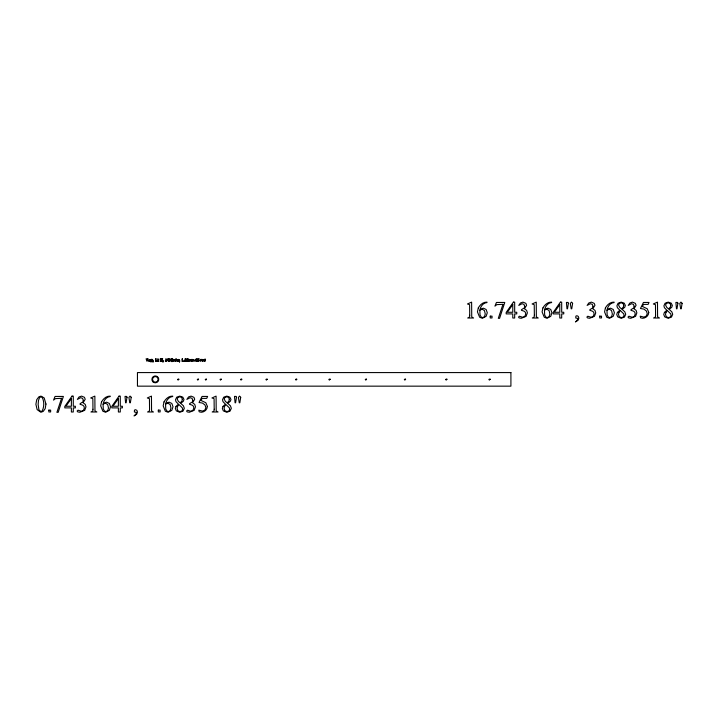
<?xml version="1.0" encoding="UTF-8"?>
<svg xmlns="http://www.w3.org/2000/svg" width="718" height="718" viewBox="0 0 718 718"><rect width="100%" height="100%" fill="white"/><g stroke="black" fill="none" stroke-linecap="round" stroke-linejoin="round"><path stroke-width="1.08" d="M177.552 379.373C181.25 377.946 175.659 381.438 178.836 379.373M197.27 379.373C200.968 377.946 195.377 381.438 198.554 379.373M205.231 379.373C208.929 377.946 203.338 381.438 206.515 379.373M220.022 379.373C223.72 377.946 218.128 381.438 221.306 379.373M240.503 379.373C244.201 377.946 238.6 381.438 241.778 379.373M265.911 379.373C269.6 377.946 264.009 381.438 267.186 379.373M295.484 379.373C299.182 377.946 293.59 381.438 296.758 379.373M328.853 379.373C332.551 377.946 326.95 381.438 330.127 379.373M365.256 379.373C368.953 377.946 363.362 381.438 366.53 379.373M404.315 379.373C408.012 377.946 402.412 381.438 405.589 379.373M445.645 379.373C449.342 377.946 443.751 381.438 446.919 379.373M488.877 379.373C492.566 377.946 486.975 381.438 490.152 379.373M171.387 359.951C172.508 365.794 173.011 354.62 171.387 359.942M169.143 359.224C170.498 358.551 170.66 361.486 169.071 360.858C171.001 363.003 171.037 357.052 169.125 359.224M195.619 360.75L196.849 360.966L195.628 359.296L197.244 358.874L195.969 359.404L197.226 360.194L197.109 361.145L195.96 361.325L195.592 360.75M151.794 361.109C150.681 362.814 150.538 361.737 151.336 361.181C148.204 361.477 152.692 356.649 151.794 361.109M203.634 360.364C201.758 363.811 201.767 356.918 203.634 360.364M203.849 360.14C205.124 364.582 206.847 356.128 203.849 360.14M38.449 400.563L38.153 404.593L38.943 409.834L40.89 411.549L42.174 410.992C44.247 406.926 44.381 401.254 42.093 397.242L40.962 396.866L39.571 397.566L38.449 400.563M92.963 409.251L92.837 410.929L90.962 411.997L96.813 411.997L94.964 410.884L94.857 396.112L90.683 397.96L92.846 398.669L92.963 409.251M149.559 409.251L149.434 410.929L147.567 411.997L153.419 411.997L151.561 410.884L151.453 396.112L147.289 397.96L149.443 398.669L149.559 409.251M214.197 409.251L214.072 410.929L212.196 411.997L218.048 411.997L216.199 410.884L216.091 396.112L211.927 397.96L214.081 398.669L214.197 409.251M469.725 315.265L469.599 316.952L467.723 318.011L473.575 318.011L471.726 316.898L471.618 302.125L467.445 303.974L469.608 304.683L469.725 315.265M534.354 315.265L534.228 316.952L532.361 318.011L538.213 318.011L536.355 316.898L536.247 302.125L532.083 303.974L534.237 304.683L534.354 315.265M655.588 315.265L655.462 316.952L653.595 318.011L659.447 318.011L657.589 316.898L657.482 302.125L653.317 303.974L655.471 304.683L655.588 315.265M103.078 404.144L103.284 409.036L104.496 411.091L105.914 411.629L107.7 410.687L108.49 408.004L107.709 404.602L105.492 403.166L103.078 404.144M165.562 404.144L165.759 409.036L166.971 411.091L168.389 411.629L170.175 410.687L170.965 408.004L170.184 404.602L167.967 403.166L165.562 404.144M188.197 360.508L187.694 361.316L186.653 361.244L187.847 360.508L186.761 360.077L186.761 358.749L188.179 358.749L187.102 359.054L187.102 359.745L188.197 360.508M479.839 310.158L480.046 315.058L481.257 317.105L482.675 317.643L484.462 316.701L485.251 314.017L484.47 310.616L482.254 309.189L479.839 310.158M544.477 310.158L544.675 315.058L545.886 317.105L547.313 317.643L549.099 316.701L549.88 314.017L549.099 310.616L546.883 309.189L544.477 310.158M606.952 310.158L607.159 315.058L608.361 317.105L609.788 317.643L611.574 316.701L612.355 314.017L611.574 310.616L609.367 309.189L606.952 310.158M172.23 359.35C171.485 360.912 171.099 357.923 172.23 359.35M197.603 359.296L198.967 360.651L197.567 361.181L198.958 361.244L199.2 360.194L197.944 359.404L199.227 358.874L197.603 359.296M131.223 397.305L130.353 402.78L129.796 402.78L128.899 397.467L130.075 396.076L131.223 397.305M240.701 397.305L239.83 402.78L239.282 402.78L238.385 397.467L239.561 396.076L240.701 397.305M572.614 303.319L571.743 308.794L571.196 308.794L570.298 303.481L571.465 302.09L572.614 303.319M682.1 303.319L681.229 308.794L680.673 308.794L679.784 303.481L680.951 302.09L682.1 303.319M202.279 360.041C202.485 363.039 204.163 358.488 202.279 360.041M171.315 360.427C171.71 362.428 172.894 359.215 171.315 360.427M204.208 360.059C204.442 362.94 205.842 358.453 204.208 360.059M148.321 360.589C150.313 363.272 150.044 357.196 148.321 360.589M150.538 360.041C150.798 362.778 152.153 358.497 150.538 360.041M158.642 359.413L157.475 361.037L158.75 361.334L157.152 360.974C159.441 359.601 156.21 357.708 158.642 359.413M166.684 359.413L165.517 361.037L166.791 361.334L165.194 360.974C167.482 359.601 164.251 357.708 166.684 359.413M127.014 397.314L126.09 402.78L125.596 402.78L125.022 396.408L126.673 396.417L127.014 397.314M236.491 397.314L235.576 402.78L235.082 402.78L234.499 396.408L236.159 396.417L236.491 397.314M568.405 303.337L567.489 308.794L566.996 308.794L566.412 302.422L568.073 302.431L568.405 303.337M677.891 303.337L676.966 308.794L676.473 308.794L675.898 302.422L677.559 302.431L677.891 303.337M148.662 360.615C149.075 362.051 150.062 359.512 148.662 360.615M45.961 404.063L45.18 408.668L43.197 411.414L40.854 412.267L37.148 409.637L35.9 404.306L36.708 399.72L38.835 396.857L40.971 396.112L44.184 397.934L45.961 404.063M101.534 401.918L100.691 405.885L102.871 411.217L105.582 412.267L109.351 410.319L110.527 406.756L109.36 403.453L106.596 402.17L103.275 403.31C104.101 399.989 106.587 396.776 110.222 396.533L110.222 396.112C106.372 395.923 103.275 398.723 101.534 401.918M164.009 401.918L163.174 405.885L165.355 411.217L168.057 412.267L171.826 410.319L173.002 406.756L171.835 403.453L169.071 402.17L165.75 403.31C166.585 399.989 169.062 396.776 172.697 396.533L172.697 396.112C168.856 395.923 165.75 398.723 164.009 401.918M478.296 307.932L477.452 311.908L479.633 317.23L482.343 318.289L486.113 316.333L487.289 312.779L486.122 309.476L483.358 308.184L480.037 309.323C480.863 306.012 483.34 302.79 486.983 302.556L486.983 302.125C483.133 301.946 480.037 304.737 478.296 307.932M542.925 307.932L542.09 311.908L544.271 317.23L546.981 318.289L550.742 316.333L551.927 312.779L550.751 309.476L547.987 308.184L544.675 309.323C545.5 306.012 547.978 302.79 551.612 302.556L551.612 302.125C547.771 301.946 544.675 304.737 542.925 307.932M605.409 307.932L604.565 311.908L606.746 317.23L609.456 318.289L613.217 316.333L614.402 312.779L613.235 309.476L610.462 308.184L607.15 309.323C607.975 306.012 610.453 302.79 614.087 302.556L614.087 302.125C610.246 301.946 607.15 304.737 605.409 307.932M207.367 406.406C207.26 409.673 204.406 412.141 201.219 412.267L199.182 411.791L198.805 410.175L202.503 411.091L204.863 410.068L205.878 407.6L204.971 404.961L202.467 403.076L199.057 402.484L202.045 396.435L207.619 396.435L206.721 398.382L202.045 398.382L201.022 400.473L205.842 402.735L207.367 406.406M648.758 312.42C648.65 315.696 645.796 318.164 642.61 318.289L640.573 317.814L640.205 316.189L643.893 317.105L646.254 316.091L647.268 313.613L646.362 310.984L643.858 309.09L640.456 308.498L643.436 302.449L649.018 302.449L648.121 304.396L643.436 304.396L642.413 306.487L647.232 308.749L648.758 312.42M177.552 406.343L177.095 408.389L177.902 410.759L179.958 411.647L181.95 410.947L182.695 409.251L182.255 407.77L178.962 404.593L177.552 406.343M224.554 406.343L224.097 408.389L224.905 410.759L226.969 411.647L228.952 410.947L229.697 409.251L229.266 407.77L225.973 404.593L224.554 406.343M618.943 312.357L618.485 314.403L619.293 316.773L621.357 317.67L623.341 316.97L624.086 315.265L623.655 313.784L620.361 310.607L618.943 312.357M665.954 312.357L665.496 314.403L666.304 316.773L668.359 317.67L670.352 316.97L671.097 315.265L670.657 313.784L667.363 310.607L665.954 312.357M182.336 399.343L181.968 400.967L180.227 402.924L178.342 401.362L177.175 399.037L177.902 397.449L179.814 396.776L181.663 397.458L182.336 399.343M229.347 399.343L228.979 400.967L227.229 402.924L225.353 401.362L224.178 399.037L224.913 397.449L226.816 396.776L228.665 397.458L229.347 399.343M623.736 305.365L623.368 306.99L621.617 308.946L619.742 307.385L618.566 305.051L619.302 303.472L621.205 302.79L623.053 303.472L623.736 305.365M670.738 305.365L670.37 306.99L668.629 308.946L666.744 307.385L665.577 305.051L666.313 303.472L668.216 302.79L670.065 303.472L670.738 305.365M155.95 358.74L155.42 359.108L155.887 361.073C154.155 361.351 157.933 361.36 156.219 361.073L155.95 358.74M182.417 358.74L181.878 359.108L182.345 361.073C180.613 361.351 184.391 361.36 182.677 361.073L182.417 358.74M185.423 358.74L184.894 359.108L185.361 361.073C183.628 361.351 187.407 361.36 185.693 361.073L185.423 358.74M83.306 400.312L82.893 401.972C75.336 406.065 84.787 402.78 84.284 408.219L83.414 410.364L81.376 411.27L78.056 410.202L77.131 411.037L77.706 411.881L79.842 412.267L84.697 410.337L85.98 406.837L85.245 404.387L83.082 402.78L85.218 399.262L84.455 397.323L81.583 396.112L79.061 396.964L77.373 399.396L80.73 397.673L82.57 398.4L83.306 400.312M192.792 400.312L192.379 401.972C184.822 406.065 194.264 402.78 193.77 408.219L192.9 410.364L190.862 411.27L187.533 410.202L186.617 411.037L187.183 411.881L189.328 412.267L194.183 410.337L195.467 406.837L194.731 404.387L192.559 402.78L194.695 399.262L193.941 397.323L191.069 396.112L188.538 396.964L186.859 399.396L190.207 397.673L192.047 398.4L192.792 400.312M524.705 306.326L524.293 307.995C516.736 312.079 526.177 308.794 525.675 314.233L524.813 316.378L522.776 317.284L519.446 316.216L518.531 317.06L519.096 317.894L521.241 318.289L526.097 316.36L527.38 312.86L526.644 310.4L524.472 308.794L526.608 305.285L525.854 303.346L522.982 302.125L520.451 302.987L518.773 305.41L522.121 303.687L523.96 304.414L524.705 306.326M593.059 306.326L592.646 307.995C585.08 312.079 594.531 308.794 594.028 314.233L593.167 316.378L591.129 317.284L587.8 316.216L586.884 317.06L587.45 317.894L589.586 318.289L594.441 316.36L595.734 312.86L594.998 310.4L592.826 308.794L594.962 305.285L594.208 303.346L591.336 302.125L588.805 302.987L587.127 305.41L590.474 303.687L592.314 304.414L593.059 306.326M634.182 306.326L633.77 307.995C626.213 312.079 635.663 308.794 635.161 314.233L634.299 316.378L632.262 317.284L628.932 316.216L628.017 317.06L628.582 317.894L630.718 318.289L635.574 316.36L636.857 312.86L636.13 310.4L633.958 308.794L636.094 305.285L635.331 303.346L632.468 302.125L629.937 302.987L628.25 305.41L631.607 303.687L633.447 304.414L634.182 306.326M153.275 360.84L152.97 361.98L153.275 360.84M163.255 360.84L162.95 361.98L163.255 360.84M179.733 360.84L179.428 361.98L179.733 360.84M61.56 398.302L56.91 412.311L58.194 412.311L63.381 396.435L55.044 396.435L53.554 400.114L55.43 398.616L61.56 398.302M502.959 304.315L498.31 318.334L499.593 318.334L504.781 302.449L496.434 302.449L494.944 306.137L496.829 304.629L502.959 304.315M176.027 406.397L175.336 408.443L176.323 410.884L179.778 412.267L183.063 411.1L184.311 408.3L183.44 405.832L180.765 403.372L183.35 401.236L183.97 399.459L182.821 397.135L179.787 396.112L176.682 397.207L175.506 399.818L176.045 401.721L178.423 404.153L176.027 406.397M223.038 406.397L222.347 408.443L223.334 410.884L226.78 412.267L230.065 411.1L231.322 408.3L230.442 405.832L227.768 403.372L230.352 401.236L230.972 399.459L229.823 397.135L226.798 396.112L223.684 397.207L222.517 399.818L223.047 401.721L225.434 404.153L223.038 406.397M617.426 312.42L616.735 314.466L617.722 316.898L621.169 318.289L624.454 317.123L625.71 314.313L624.831 311.845L622.156 309.395L624.741 307.259L625.36 305.482L624.211 303.149L621.187 302.125L618.072 303.22L616.906 305.832L617.435 307.744L619.822 310.176L617.426 312.42M664.428 312.42L663.737 314.466L664.724 316.898L668.18 318.289L671.465 317.123L672.712 314.313L671.842 311.845L669.167 309.395L671.752 307.259L672.371 305.482L671.222 303.149L668.189 302.125L665.083 303.22L663.908 305.832L664.446 307.744L666.825 310.176L664.428 312.42M136.528 412.455L135.873 414.187L134.042 415.91L136.644 414.304L137.461 412.105L136.878 410.355L135.523 409.7L134.472 410.104L134.374 411.979L136.528 412.455M577.918 318.469L577.272 320.21L575.441 321.924L578.035 320.327L578.861 318.128L578.268 316.378L576.922 315.714L575.872 316.117L575.773 318.002L577.918 318.469M48.842 410.131L48.842 411.944L50.637 411.944L50.646 410.14L48.842 410.131M158.319 410.131L158.319 411.944L160.123 411.944L160.132 410.14L158.319 410.131M490.232 316.153L490.232 317.957L492.036 317.957L492.045 316.153L490.232 316.153M599.718 316.153L599.718 317.957L601.522 317.957L601.522 316.153L599.718 316.153M147.863 358.749L147.181 359.889L146.14 358.749L147.011 361.334L147.863 358.749M72.015 396.112L64.799 406.415L64.799 407.887L71.387 407.887L71.387 411.997L73.281 411.997L73.281 407.887L75.363 407.887L75.363 406.253L73.281 406.253L73.281 396.112L72.015 396.112M119.026 396.112L111.802 406.415L111.802 407.887L118.389 407.887L118.389 411.997L120.283 411.997L120.283 407.887L122.374 407.887L122.374 406.253L120.283 406.253L120.283 396.112L119.026 396.112M513.415 302.125L506.19 312.438L506.19 313.901L512.778 313.901L512.778 318.011L514.671 318.011L514.671 313.901L516.763 313.901L516.763 312.276L514.671 312.276L514.671 302.125L513.415 302.125M560.417 302.125L553.201 312.438L553.201 313.901L559.789 313.901L559.789 318.011L561.682 318.011L561.682 313.901L563.765 313.901L563.765 312.276L561.682 312.276L561.682 302.125L560.417 302.125M71.387 398.535L65.921 406.253L71.387 406.253L71.387 398.535M118.389 398.535L112.932 406.253L118.389 406.253L118.389 398.535M512.778 304.549L507.321 312.276L512.778 312.276L512.778 304.549M559.789 304.549L554.323 312.276L559.789 312.276L559.789 304.549M178.827 359.664C175.434 361.845 181.187 361.262 178.199 361.064C181.546 358.946 176.027 359.431 178.827 359.664M168.156 359.162L167.285 360.167L168.156 360.167L168.156 359.162M168.165 358.749L167.016 360.445L168.156 360.445L168.488 361.334L168.165 358.749M174.51 359.53L172.993 359.395L172.993 361.334L173.774 359.655L174.097 361.334L174.869 359.655L175.524 361.334L175.425 359.61L174.51 359.53M190.126 359.53L188.619 359.395L188.619 361.334L189.39 359.655L189.714 361.334L190.485 359.655L191.141 361.334L191.051 359.61L190.126 359.53M193.106 359.53L191.598 359.395L191.598 361.334L192.37 359.655L192.702 361.334L193.474 359.655L194.129 361.334L194.031 359.61L193.106 359.53M201.211 359.862L200.762 361.334L200.762 359.395L201.785 359.404L201.211 359.862M176.448 359.494L175.982 358.632L175.982 361.334L176.808 359.655L177.499 361.334L177.409 359.637L176.448 359.494M161.891 358.749L160.276 358.749L160.276 361.334L161.891 361.334L160.617 361.028L160.617 360.068L161.801 360.068L160.617 359.763L160.617 359.054L161.891 358.749M162.573 358.632L162.25 361.334L162.573 358.632M152.602 359.395L152.27 361.334L152.602 359.395M184.167 360.84L183.754 361.334L184.167 360.84M510.911 372.579L137.452 372.579L137.452 386.158L510.911 386.158L510.911 372.579M152.916 381.788A3.41 3.41 0 0 0 158.624 380.253A3.41 3.41 0 0 0 154.442 376.07A3.41 3.41 0 0 0 152.916 381.788M153.365 381.33A2.773 2.773 0 0 0 158.005 380.091A2.773 2.773 0 0 0 154.612 376.699A2.773 2.773 0 0 0 153.365 381.33"/></g></svg>
